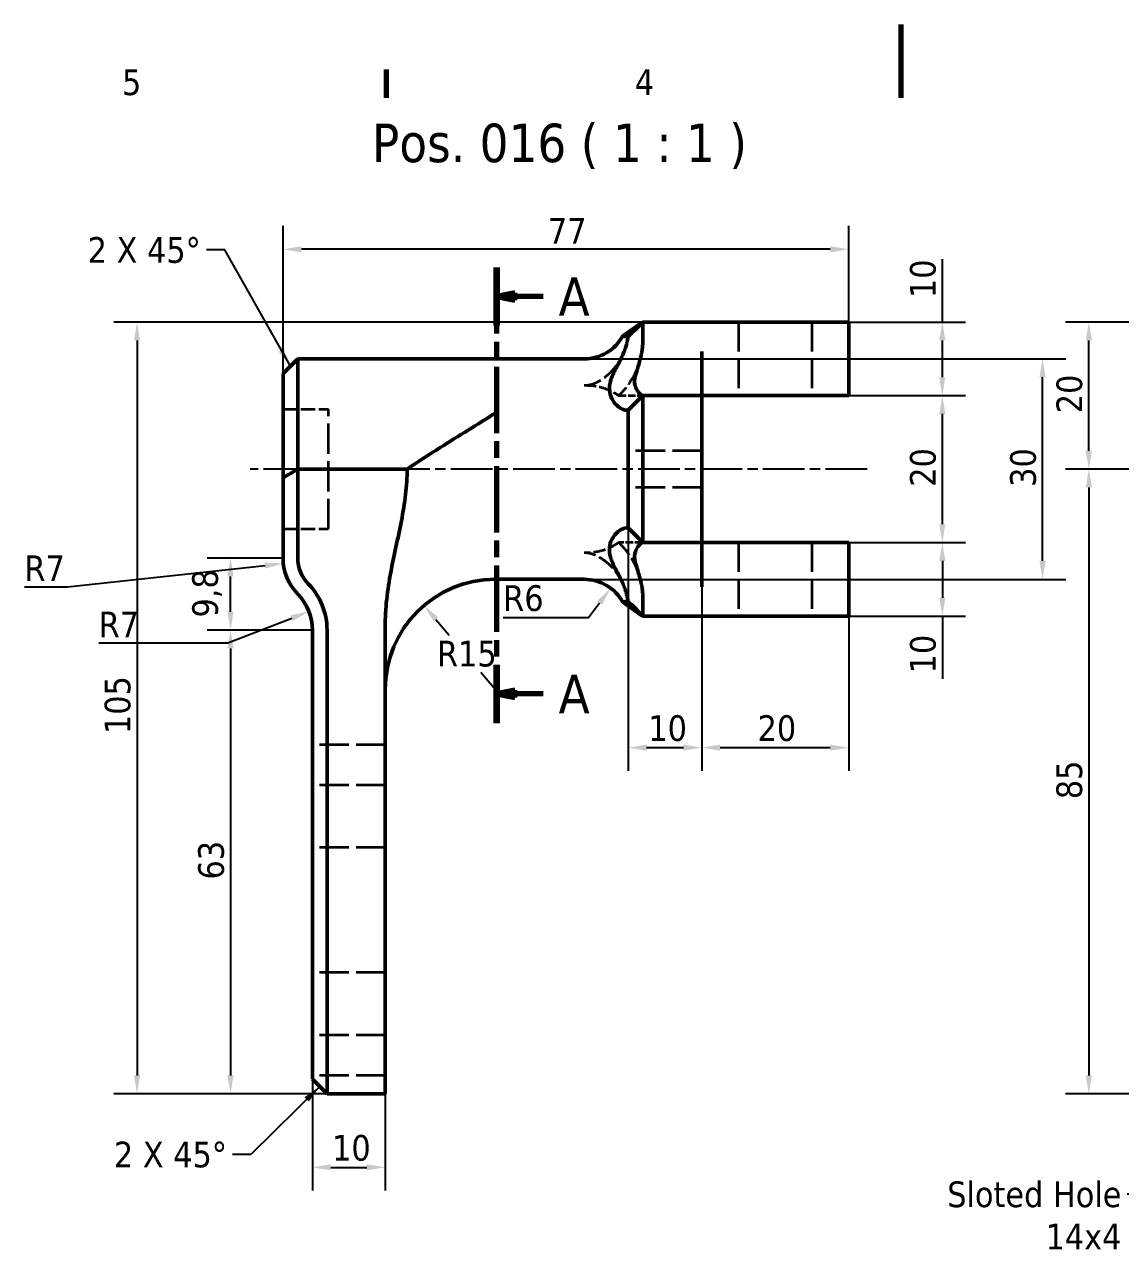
# Model space of a CAD drawing. Header units: millimetres. Extents: x 0 to 420, y 0 to 297.
# Drawn here: x 90.7 to 239.9, y 130.3 to 297 of the extents above; entities that cross this region are included whole.
import ezdxf

# ---------------------------------------------------------------- set-up
doc = ezdxf.new("R2010")
doc.units = ezdxf.units.MM
doc.linetypes.add('CHAIN', pattern=[0.3543, 0.2362, -0.0295, 0.0591, -0.0295])
doc.linetypes.add('DASHED', pattern=[0.2068, 0.1655, -0.0413])
for name, color, linetype, lineweight in [('Border (ISO)', 7, 'Continuous', 70), ('Centerline (ISO)', 7, 'Continuous', 25), ('Dimension (ISO)', 7, 'Continuous', 25), ('Hidden (ISO)', 7, 'DASHED', 35), ('Section Line (ISO)', 7, 'CHAIN', 70), ('Symbol (ISO)', 7, 'Continuous', 25), ('Visible (ISO)', 7, 'Continuous', 50)]:
    doc.layers.add(name, color=color, linetype=linetype, lineweight=lineweight)
doc.styles.add('Label Text (ISO)', font='tahoma.ttf')
doc.styles.add('Note Text (ISO)', font='tahoma.ttf')
doc.styles.add('Text Style45', font='tahoma.ttf')
doc.dimstyles.new('Default - Method 1b (ISO)', dxfattribs={"dimtxt": 3.5, "dimasz": 2.5, "dimexe": 3.175, "dimexo": 0, "dimgap": 0.762, "dimtad": 1, "dimtoh": 1, "dimrnd": 1e-08, "dimtxsty": 'Note Text (ISO)', "dimcen": 0.09, "dimdle": 10, "dimclrd": 256, "dimclre": 256, "dimclrt": 256, "dimazin": 2, "dimtfac": 1, "dimtmove": 0, "dimatfit": 3, "dimfxl": 0, "dimtolj": 1, "dimlwd": -1, "dimlwe": -1, "dimarcsym": 0})
doc.dimstyles.new('Default - Method 1b (ISO)$7', dxfattribs={"dimtxt": 3.5, "dimasz": 2.5, "dimexe": 3.175, "dimexo": 0, "dimgap": 0.762, "dimtad": 1, "dimtoh": 1, "dimrnd": 1e-08, "dimtxsty": 'Note Text (ISO)', "dimcen": 0.09, "dimdle": 10, "dimclrd": 256, "dimclre": 256, "dimclrt": 256, "dimazin": 2, "dimtfac": 1, "dimtmove": 0, "dimatfit": 3, "dimfxl": 0, "dimtolj": 1, "dimlwd": -1, "dimlwe": -1, "dimarcsym": 0})
doc.dimstyles.new('Default - Method 2b (ISO)$7', dxfattribs={"dimtxt": 3.5, "dimasz": 2.5, "dimexe": 3.175, "dimexo": 0, "dimgap": 0.762, "dimtad": 1, "dimtih": 1, "dimtoh": 1, "dimrnd": 1e-08, "dimtxsty": 'Note Text (ISO)', "dimcen": 0.09, "dimdle": 10, "dimclrd": 256, "dimclre": 256, "dimclrt": 256, "dimazin": 2, "dimtfac": 1, "dimtmove": 0, "dimatfit": 3, "dimfxl": 0, "dimtolj": 1, "dimlwd": -1, "dimlwe": -1, "dimarcsym": 0})

# ---------------------------------------------------------------- blocks, each defined once
blk = doc.blocks.new('Borders Default Border')
at = {"layer": 'Border (ISO)'}
blk.add_line((140, 287), (140, 290.9), dxfattribs=at)
at = {"layer": 'Border (ISO)', "flags": 128}
blk.add_lwpolyline([(210, 297), (210, 287)], dxfattribs=at)
at = {"layer": 'Border (ISO)', "char_height": 3.5, "attachment_point": 7, "style": 'Note Text (ISO)'}
for s, insert in [('5', (103.98, 287.33)), ('4', (173.78, 287.4))]:
    blk.add_mtext(s, dxfattribs=dict(at, insert=insert))
blk = doc.blocks.new('*D5')
at = {"layer": 'Defpoints', "color": 0}
for p in [(125.9, 266.42), (202.9, 256.51), (125.9, 243.12)]:
    blk.add_point(p, dxfattribs=at)
at = {"layer": 'Dimension (ISO)'}
for p, q in [((125.9, 243.12), (125.9, 269.59)), ((202.9, 256.51), (202.9, 269.59)), ((200.4, 266.42), (128.4, 266.42))]:
    blk.add_line(p, q, dxfattribs=at)
for points in [[(128.4, 266.83), (128.4, 266), (125.9, 266.42)], [(200.4, 266.83), (200.4, 266), (202.9, 266.42)]]:
    blk.add_solid(points, dxfattribs=at)
at = {"layer": 'Dimension (ISO)', "insert": (161.97, 270.68), "char_height": 3.5, "attachment_point": 1, "style": 'Note Text (ISO)'}
blk.add_mtext('\\A1;77', dxfattribs=at)
blk = doc.blocks.new('*D6')
at = {"layer": 'Defpoints', "color": 0}
for p in [(174.9, 256.51), (106.03, 151.51), (131.9, 151.51)]:
    blk.add_point(p, dxfattribs=at)
at = {"layer": 'Dimension (ISO)'}
for p, q in [((174.9, 256.51), (102.85, 256.51)), ((106.03, 254.01), (106.03, 154.01)), ((131.9, 151.51), (102.85, 151.51))]:
    blk.add_line(p, q, dxfattribs=at)
for points in [[(105.61, 254.01), (106.45, 254.01), (106.03, 256.51)], [(105.61, 154.01), (106.45, 154.01), (106.03, 151.51)]]:
    blk.add_solid(points, dxfattribs=at)
at = {"layer": 'Dimension (ISO)', "insert": (101.62, 200.46), "char_height": 3.5, "attachment_point": 1, "rotation": 90, "style": 'Note Text (ISO)'}
blk.add_mtext('\\A1;105', dxfattribs=at)
blk = doc.blocks.new('*D15')
at = {"layer": 'Defpoints', "color": 0}
for p in [(277.81, 236.51), (235.59, 151.51), (267.46, 151.51)]:
    blk.add_point(p, dxfattribs=at)
at = {"layer": 'Dimension (ISO)'}
for p, q in [((277.81, 236.51), (232.41, 236.51)), ((235.59, 234.01), (235.59, 154.01)), ((267.46, 151.51), (232.41, 151.51))]:
    blk.add_line(p, q, dxfattribs=at)
for points in [[(235.17, 234.01), (236.01, 234.01), (235.59, 236.51)], [(235.17, 154.01), (236.01, 154.01), (235.59, 151.51)]]:
    blk.add_solid(points, dxfattribs=at)
at = {"layer": 'Dimension (ISO)', "insert": (231.17, 191.6), "char_height": 3.5, "attachment_point": 1, "rotation": 90, "style": 'Note Text (ISO)'}
blk.add_mtext('\\A1;85', dxfattribs=at)
blk = doc.blocks.new('*D16')
at = {"layer": 'Defpoints', "color": 0}
for p in [(129.9, 153.51), (139.8, 151.51), (139.8, 141.51)]:
    blk.add_point(p, dxfattribs=at)
at = {"layer": 'Dimension (ISO)'}
for p, q in [((129.9, 153.51), (129.9, 138.34)), ((139.8, 151.51), (139.8, 138.34)), ((132.4, 141.51), (137.3, 141.51))]:
    blk.add_line(p, q, dxfattribs=at)
for points in [[(132.4, 141.93), (132.4, 141.1), (129.9, 141.51)], [(137.3, 141.93), (137.3, 141.1), (139.8, 141.51)]]:
    blk.add_solid(points, dxfattribs=at)
at = {"layer": 'Dimension (ISO)', "insert": (132.58, 145.92), "char_height": 3.5, "attachment_point": 1, "style": 'Note Text (ISO)'}
blk.add_mtext('\\A1;10', dxfattribs=at)
blk = doc.blocks.new('*D17')
at = {"layer": 'Defpoints', "color": 0}
for p in [(129.42, 217.14), (122.9, 214.61)]:
    blk.add_point(p, dxfattribs=at)
at = {"layer": 'Dimension (ISO)'}
for p, q in [((118.37, 212.86), (127.09, 216.24)), ((100.81, 212.86), (118.37, 212.86))]:
    blk.add_line(p, q, dxfattribs=at)
blk.add_solid([(126.94, 216.63), (127.24, 215.85), (129.42, 217.14)], dxfattribs=at)
at = {"layer": 'Dimension (ISO)', "insert": (100.81, 217.12), "char_height": 3.5, "attachment_point": 1, "style": 'Note Text (ISO)'}
blk.add_mtext('\\A1;R7', dxfattribs=at)
blk = doc.blocks.new('*D18')
at = {"layer": 'Defpoints', "color": 0}
for p in [(129.9, 214.61), (118.76, 151.51), (131.9, 151.51)]:
    blk.add_point(p, dxfattribs=at)
at = {"layer": 'Dimension (ISO)'}
for p, q in [((129.9, 214.61), (115.58, 214.61)), ((118.76, 212.11), (118.76, 154.01)), ((131.9, 151.51), (115.58, 151.51))]:
    blk.add_line(p, q, dxfattribs=at)
for points in [[(118.34, 212.11), (119.17, 212.11), (118.76, 214.61)], [(118.34, 154.01), (119.17, 154.01), (118.76, 151.51)]]:
    blk.add_solid(points, dxfattribs=at)
at = {"layer": 'Dimension (ISO)', "insert": (114.35, 180.67), "char_height": 3.5, "attachment_point": 1, "rotation": 90, "style": 'Note Text (ISO)'}
blk.add_mtext('\\A1;63', dxfattribs=at)
blk = doc.blocks.new('*D19')
at = {"layer": 'Defpoints', "color": 0}
for p in [(118.76, 224.41), (125.9, 224.41), (129.9, 214.61)]:
    blk.add_point(p, dxfattribs=at)
at = {"layer": 'Dimension (ISO)'}
for p, q in [((125.9, 224.41), (115.58, 224.41)), ((118.76, 217.11), (118.76, 221.91)), ((129.9, 214.61), (115.58, 214.61))]:
    blk.add_line(p, q, dxfattribs=at)
for points in [[(118.34, 221.91), (119.17, 221.91), (118.76, 224.41)], [(118.34, 217.11), (119.17, 217.11), (118.76, 214.61)]]:
    blk.add_solid(points, dxfattribs=at)
at = {"layer": 'Dimension (ISO)', "insert": (113.54, 216.32), "char_height": 3.5, "attachment_point": 1, "rotation": 90, "style": 'Note Text (ISO)'}
blk.add_mtext('\\A1;9,8', dxfattribs=at)
blk = doc.blocks.new('*D20')
at = {"layer": 'Defpoints', "color": 0}
for p in [(125.94, 223.67), (132.9, 224.41)]:
    blk.add_point(p, dxfattribs=at)
at = {"layer": 'Dimension (ISO)'}
for p, q in [((96.56, 220.51), (123.45, 223.4)), ((90.71, 220.51), (96.56, 220.51))]:
    blk.add_line(p, q, dxfattribs=at)
blk.add_solid([(123.41, 223.81), (123.5, 222.98), (125.94, 223.67)], dxfattribs=at)
at = {"layer": 'Dimension (ISO)', "insert": (90.71, 224.77), "char_height": 3.5, "attachment_point": 1, "style": 'Note Text (ISO)'}
blk.add_mtext('\\A1;R7', dxfattribs=at)
blk = doc.blocks.new('*D21')
at = {"layer": 'Defpoints', "color": 0}
for p in [(145.1, 217.96), (154.8, 206.51)]:
    blk.add_point(p, dxfattribs=at)
at = {"layer": 'Dimension (ISO)'}
for p, q in [((146.72, 216.05), (148.52, 213.93)), ((154.8, 206.51), (152.85, 208.82))]:
    blk.add_line(p, q, dxfattribs=at)
blk.add_solid([(147.03, 216.32), (146.4, 215.78), (145.1, 217.96)], dxfattribs=at)
at = {"layer": 'Dimension (ISO)', "insert": (146.86, 213.16), "char_height": 3.5, "attachment_point": 1, "style": 'Note Text (ISO)'}
blk.add_mtext('\\A1;R15', dxfattribs=at)
blk = doc.blocks.new('*D22')
at = {"layer": 'Defpoints', "color": 0}
for p in [(235.59, 256.51), (282.06, 256.51), (277.81, 236.51)]:
    blk.add_point(p, dxfattribs=at)
at = {"layer": 'Dimension (ISO)'}
for p, q in [((282.06, 256.51), (232.41, 256.51)), ((235.59, 239.01), (235.59, 254.01)), ((277.81, 236.51), (232.41, 236.51))]:
    blk.add_line(p, q, dxfattribs=at)
for points in [[(235.17, 254.01), (236.01, 254.01), (235.59, 256.51)], [(235.17, 239.01), (236.01, 239.01), (235.59, 236.51)]]:
    blk.add_solid(points, dxfattribs=at)
at = {"layer": 'Dimension (ISO)', "insert": (231.18, 244.11), "char_height": 3.5, "attachment_point": 1, "rotation": 90, "style": 'Note Text (ISO)'}
blk.add_mtext('\\A1;20', dxfattribs=at)
blk = doc.blocks.new('*D34')
at = {"layer": 'Defpoints', "color": 0}
for p in [(170.5, 220.31), (166.9, 215.51)]:
    blk.add_point(p, dxfattribs=at)
at = {"layer": 'Dimension (ISO)'}
for p, q in [((167.5, 216.31), (169, 218.31)), ((155.87, 216.31), (167.5, 216.31))]:
    blk.add_line(p, q, dxfattribs=at)
blk.add_solid([(168.66, 218.56), (169.33, 218.06), (170.5, 220.31)], dxfattribs=at)
at = {"layer": 'Dimension (ISO)', "insert": (155.87, 220.71), "char_height": 3.5, "attachment_point": 1, "style": 'Note Text (ISO)'}
blk.add_mtext('\\A1;R6', dxfattribs=at)
blk = doc.blocks.new('*D41')
at = {"layer": 'Defpoints', "color": 0}
for p in [(202.9, 226.51), (215.65, 226.51), (202.9, 216.51)]:
    blk.add_point(p, dxfattribs=at)
at = {"layer": 'Dimension (ISO)'}
for p, q in [((202.9, 226.51), (218.82, 226.51)), ((215.65, 224.01), (215.65, 219.01)), ((202.9, 216.51), (218.82, 216.51)), ((215.65, 216.51), (215.65, 207.96))]:
    blk.add_line(p, q, dxfattribs=at)
for points in [[(215.23, 224.01), (216.06, 224.01), (215.65, 226.51)], [(215.23, 219.01), (216.06, 219.01), (215.65, 216.51)]]:
    blk.add_solid(points, dxfattribs=at)
at = {"layer": 'Dimension (ISO)', "insert": (211.24, 208.72), "char_height": 3.5, "attachment_point": 1, "rotation": 90, "style": 'Note Text (ISO)'}
blk.add_mtext('\\A1;10', dxfattribs=at)
blk = doc.blocks.new('*D42')
at = {"layer": 'Defpoints', "color": 0}
for p in [(202.9, 246.51), (215.65, 246.51), (202.9, 226.51)]:
    blk.add_point(p, dxfattribs=at)
at = {"layer": 'Dimension (ISO)'}
for p, q in [((202.9, 246.51), (218.82, 246.51)), ((215.65, 229.01), (215.65, 244.01)), ((202.9, 226.51), (218.82, 226.51))]:
    blk.add_line(p, q, dxfattribs=at)
for points in [[(215.23, 244.01), (216.06, 244.01), (215.65, 246.51)], [(215.23, 229.01), (216.06, 229.01), (215.65, 226.51)]]:
    blk.add_solid(points, dxfattribs=at)
at = {"layer": 'Dimension (ISO)', "insert": (211.24, 234.11), "char_height": 3.5, "attachment_point": 1, "rotation": 90, "style": 'Note Text (ISO)'}
blk.add_mtext('\\A1;20', dxfattribs=at)
blk = doc.blocks.new('*D43')
at = {"layer": 'Defpoints', "color": 0}
for p in [(182.9, 226.51), (202.9, 216.51), (202.9, 198.61)]:
    blk.add_point(p, dxfattribs=at)
at = {"layer": 'Dimension (ISO)'}
for p, q in [((182.9, 226.51), (182.9, 195.44)), ((202.9, 216.51), (202.9, 195.44)), ((185.4, 198.61), (200.4, 198.61))]:
    blk.add_line(p, q, dxfattribs=at)
for points in [[(185.4, 199.03), (185.4, 198.2), (182.9, 198.61)], [(200.4, 199.03), (200.4, 198.2), (202.9, 198.61)]]:
    blk.add_solid(points, dxfattribs=at)
at = {"layer": 'Dimension (ISO)', "insert": (190.5, 203.02), "char_height": 3.5, "attachment_point": 1, "style": 'Note Text (ISO)'}
blk.add_mtext('\\A1;20', dxfattribs=at)
blk = doc.blocks.new('*D44')
at = {"layer": 'Defpoints', "color": 0}
for p in [(172.9, 228.51), (182.9, 226.51), (182.9, 198.61)]:
    blk.add_point(p, dxfattribs=at)
at = {"layer": 'Dimension (ISO)'}
for p, q in [((172.9, 228.51), (172.9, 195.44)), ((182.9, 226.51), (182.9, 195.44)), ((175.4, 198.61), (180.4, 198.61))]:
    blk.add_line(p, q, dxfattribs=at)
for points in [[(175.4, 199.03), (175.4, 198.2), (172.9, 198.61)], [(180.4, 199.03), (180.4, 198.2), (182.9, 198.61)]]:
    blk.add_solid(points, dxfattribs=at)
at = {"layer": 'Dimension (ISO)', "insert": (175.63, 203.02), "char_height": 3.5, "attachment_point": 1, "style": 'Note Text (ISO)'}
blk.add_mtext('\\A1;10', dxfattribs=at)
blk = doc.blocks.new('*D45')
at = {"layer": 'Defpoints', "color": 0}
for p in [(166.9, 251.51), (229.29, 251.51), (166.9, 221.51)]:
    blk.add_point(p, dxfattribs=at)
at = {"layer": 'Dimension (ISO)'}
for p, q in [((166.9, 251.51), (232.46, 251.51)), ((229.29, 224.01), (229.29, 249.01)), ((166.9, 221.51), (232.46, 221.51))]:
    blk.add_line(p, q, dxfattribs=at)
for points in [[(228.87, 249.01), (229.7, 249.01), (229.29, 251.51)], [(228.87, 224.01), (229.7, 224.01), (229.29, 221.51)]]:
    blk.add_solid(points, dxfattribs=at)
at = {"layer": 'Dimension (ISO)', "insert": (224.88, 234.1), "char_height": 3.5, "attachment_point": 1, "rotation": 90, "style": 'Note Text (ISO)'}
blk.add_mtext('\\A1;30', dxfattribs=at)
blk = doc.blocks.new('*D46')
at = {"layer": 'Defpoints', "color": 0}
for p in [(202.9, 256.51), (215.65, 256.51), (202.9, 246.51)]:
    blk.add_point(p, dxfattribs=at)
at = {"layer": 'Dimension (ISO)'}
for p, q in [((215.65, 256.51), (215.65, 265.07)), ((202.9, 256.51), (218.82, 256.51)), ((215.65, 249.01), (215.65, 254.01)), ((202.9, 246.51), (218.82, 246.51))]:
    blk.add_line(p, q, dxfattribs=at)
for points in [[(215.23, 254.01), (216.06, 254.01), (215.65, 256.51)], [(215.23, 249.01), (216.06, 249.01), (215.65, 246.51)]]:
    blk.add_solid(points, dxfattribs=at)
at = {"layer": 'Dimension (ISO)', "insert": (211.24, 259.78), "char_height": 3.5, "attachment_point": 1, "rotation": 90, "style": 'Note Text (ISO)'}
blk.add_mtext('\\A1;10', dxfattribs=at)
blk = doc.blocks.new('2dTransSection0')
at = {"layer": 'Section Line (ISO)', "linetype": 'CHAIN', "ltscale": 38.156311}
blk.add_line((154.95, 263.95), (154.95, 201.96), dxfattribs=at)
at = {"layer": 'Section Line (ISO)', "linetype": 'Continuous', "lineweight": 140}
for p, q in [((154.95, 263.95), (154.95, 256.03)), ((154.95, 209.88), (154.95, 201.96))]:
    blk.add_line(p, q, dxfattribs=at)
at = {"layer": 'Section Line (ISO)', "linetype": 'Continuous'}
for p, q in [((157.45, 260.49), (154.95, 259.99)), ((157.45, 259.49), (157.45, 260.49)), ((157.45, 259.99), (154.95, 259.99)), ((154.95, 259.99), (157.45, 259.49)), ((161.32, 259.99), (157.45, 259.99)), ((157.45, 206.42), (154.95, 205.92)), ((157.45, 205.92), (154.95, 205.92)), ((154.95, 205.92), (157.45, 205.42)), ((157.45, 205.42), (157.45, 206.42)), ((161.32, 205.92), (157.45, 205.92))]:
    blk.add_line(p, q, dxfattribs=at)
at = {"layer": 'Section Line (ISO)', "linetype": 'Continuous', "flags": 128}
for points in [[(157.45, 260.49), (154.95, 259.99)], [(157.45, 206.42), (154.95, 205.92)]]:
    blk.add_lwpolyline(points, dxfattribs=at)
at = {"layer": 'Section Line (ISO)'}
for points in [[(157.45, 260.49), (154.95, 259.99), (157.45, 259.49), (157.45, 260.49)], [(157.45, 206.42), (154.95, 205.92), (157.45, 205.42), (157.45, 206.42)]]:
    blk.add_solid(points, dxfattribs=at)
at = {"layer": 'Section Line (ISO)', "char_height": 5.25, "attachment_point": 7, "style": 'Label Text (ISO)'}
for insert in [(163.41, 257.37), (163.41, 203.29)]:
    blk.add_mtext('A', dxfattribs=dict(at, insert=insert))

msp = doc.modelspace()

# ---------------------------------------------------------------- linework, layer by layer
at = {"layer": 'Centerline (ISO)', "linetype": 'CHAIN', "ltscale": 23.990969}
msp.add_line((205.3979, 236.5138), (121.4247, 236.5138), dxfattribs=at)
at = {"layer": 'Hidden (ISO)', "ltscale": 24.17795}
for p, q in [((187.8979, 256.5138), (187.8979, 246.5138)), ((197.8979, 256.5138), (197.8979, 246.5138)), ((182.8979, 239.0138), (172.8979, 239.0138)), ((182.8979, 234.0138), (172.8979, 234.0138)), ((187.8979, 226.5138), (187.8979, 216.5138)), ((197.8979, 226.5138), (197.8979, 216.5138))]:
    msp.add_line(p, q, dxfattribs=at)
at = {"layer": 'Hidden (ISO)', "ltscale": 6.123665}
for p, q in [((171.597, 246.5138), (174.8136, 246.5138)), ((174.8136, 226.5138), (171.597, 226.5138))]:
    msp.add_line(p, q, dxfattribs=at)
at = {"layer": 'Hidden (ISO)', "ltscale": 11.803308}
for p, q in [((125.8979, 244.6638), (132.0979, 244.6638)), ((125.8979, 228.3638), (132.0979, 228.3638))]:
    msp.add_line(p, q, dxfattribs=at)
at = {"layer": 'Hidden (ISO)', "ltscale": 24.76207}
msp.add_line((132.0979, 228.3638), (132.0979, 244.6638), dxfattribs=at)
at = {"layer": 'Hidden (ISO)', "ltscale": 0.979068}
msp.add_line((174.5342, 216.8775), (174.8979, 216.5138), dxfattribs=at)
at = {"layer": 'Hidden (ISO)', "ltscale": 23.936171}
for p, q in [((139.7979, 199.0138), (129.8979, 199.0138)), ((139.7979, 193.5138), (129.8979, 193.5138)), ((139.7979, 185.0138), (129.8979, 185.0138)), ((139.7979, 168.0138), (129.8979, 168.0138)), ((139.7979, 159.5138), (129.8979, 159.5138)), ((139.7979, 154.0138), (129.8979, 154.0138))]:
    msp.add_line(p, q, dxfattribs=at)
at = {"layer": 'Hidden (ISO)', "ltscale": 14.477475}
for points, knots in [([(166.8979, 247.9123), (167.0631, 247.9123), (167.2391, 247.9247), (167.7161, 247.9974), (168.0295, 248.0862), (168.4783, 248.2645), (168.6482, 248.3424), (169.2702, 248.6705), (169.7417, 249.0064), (170.2668, 249.4728), (170.4019, 249.6011), (170.5363, 249.7386), (170.7183, 249.9248), (170.8988, 250.1279), (171.2359, 250.5479), (171.3931, 250.764), (171.6816, 251.2019), (171.8096, 251.4172), (172.0275, 251.8234), (172.1224, 252.0165), (172.2645, 252.338), (172.3154, 252.4613), (172.3637, 252.5866)], [-1.966390499, -1.966390499, -1.966390499, -1.966390499, -1.890165239, -1.890165239, -1.766173671, -1.766173671, -1.69712996, -1.69712996, -1.518903428, -1.518903428, -1.45875544, -1.45875544, -1.45875544, -1.377263205, -1.377263205, -1.298822062, -1.298822062, -1.22038092, -1.22038092, -1.156873737, -1.156873737, -1.118886944, -1.118886944, -1.118886944, -1.118886944]), ([(172.3637, 220.441), (172.3154, 220.5663), (172.2645, 220.6896), (172.1224, 221.0111), (172.0275, 221.2042), (171.8096, 221.6103), (171.6816, 221.8256), (171.3931, 222.2635), (171.2359, 222.4797), (170.8988, 222.8997), (170.7183, 223.1028), (170.5363, 223.289), (170.4019, 223.4265), (170.2668, 223.5548), (169.7417, 224.0211), (169.2702, 224.3571), (168.6482, 224.6852), (168.4783, 224.763), (168.0295, 224.9414), (167.7161, 225.0302), (167.2391, 225.1029), (167.0631, 225.1153), (166.8979, 225.1153)], [-2.813894053, -2.813894053, -2.813894053, -2.813894053, -2.775907261, -2.775907261, -2.712400078, -2.712400078, -2.633958935, -2.633958935, -2.555517793, -2.555517793, -2.474025557, -2.474025557, -2.474025557, -2.41387757, -2.41387757, -2.235651037, -2.235651037, -2.166607326, -2.166607326, -2.042615759, -2.042615759, -1.966390499, -1.966390499, -1.966390499, -1.966390499])]:
    msp.add_open_spline(points, degree=3, knots=knots, dxfattribs=at)
at = {"layer": 'Hidden (ISO)', "ltscale": 13.125793}
for points, knots in [([(174.747, 252.5139), (174.6954, 252.2099), (174.6313, 251.9081), (174.487, 251.3463), (174.4089, 251.0849), (174.2215, 250.5279), (174.1063, 250.228), (173.8338, 249.606), (173.6793, 249.2928), (173.3328, 248.6692), (173.1395, 248.3594), (172.9355, 248.0666), (172.7849, 247.8505), (172.6285, 247.6437), (172.217, 247.1394), (171.9237, 246.8189), (171.597, 246.5138)], [1.087763692, 1.087763692, 1.087763692, 1.087763692, 1.156873737, 1.156873737, 1.22038092, 1.22038092, 1.298822062, 1.298822062, 1.377263205, 1.377263205, 1.45875544, 1.45875544, 1.45875544, 1.518903428, 1.518903428, 1.614808105, 1.614808105, 1.614808105, 1.614808105]), ([(171.597, 226.5138), (171.9237, 226.2087), (172.217, 225.8882), (172.6285, 225.3839), (172.7849, 225.1771), (172.9355, 224.961), (173.1395, 224.6682), (173.3328, 224.3584), (173.6793, 223.7348), (173.8338, 223.4216), (174.1063, 222.7996), (174.2215, 222.4997), (174.4089, 221.9427), (174.487, 221.6812), (174.6313, 221.1195), (174.6954, 220.8177), (174.747, 220.5137)], [2.317972893, 2.317972893, 2.317972893, 2.317972893, 2.41387757, 2.41387757, 2.474025557, 2.474025557, 2.474025557, 2.555517793, 2.555517793, 2.633958935, 2.633958935, 2.712400078, 2.712400078, 2.775907261, 2.775907261, 2.845017306, 2.845017306, 2.845017306, 2.845017306])]:
    msp.add_open_spline(points, degree=3, knots=knots, dxfattribs=at)
at = {"layer": 'Hidden (ISO)', "ltscale": 10.003867}
msp.add_open_spline([(166.8979, 247.9123), (166.9174, 247.9123), (166.9369, 247.9123), (167.0278, 247.912), (167.1005, 247.9114), (167.2714, 247.909), (167.3719, 247.9068), (167.669, 247.8964), (167.8627, 247.8848), (168.3657, 247.8347), (168.6581, 247.7864), (169.5381, 247.5802), (170.04, 247.3778), (170.8367, 246.9977), (171.2304, 246.7667), (171.597, 246.5138)], degree=3, knots=[0.576715139, 0.576715139, 0.576715139, 0.576715139, 0.584611912, 0.584611912, 0.613740562, 0.613740562, 0.654069739, 0.654069739, 0.734101689, 0.734101689, 0.859726695, 0.859726695, 1.114597444, 1.114597444, 1.387728636, 1.387728636, 1.387728636, 1.387728636], dxfattribs=at)
at = {"layer": 'Hidden (ISO)', "ltscale": 10.003781}
msp.add_open_spline([(171.597, 226.5138), (171.3913, 226.3719), (171.1778, 226.2374), (170.4307, 225.8119), (169.8428, 225.5522), (168.6322, 225.2152), (168.1278, 225.1574), (167.5374, 225.1259), (167.4052, 225.1216), (167.198, 225.1174), (167.1212, 225.1164), (166.9965, 225.1155), (166.9471, 225.1153), (166.8979, 225.1153)], degree=3, knots=[0, 0, 0, 0, 0.084083623, 0.084083623, 0.285807185, 0.285807185, 0.475952099, 0.475952099, 0.530472228, 0.530472228, 0.561994336, 0.561994336, 0.582372179, 0.582372179, 0.582372179, 0.582372179], dxfattribs=at)
at = {"layer": 'Visible (ISO)'}
for p, q in [((172.1566, 254.6249), (174.814, 256.5138)), ((174.8979, 256.5138), (174.5273, 256.1432)), ((174.8979, 256.5138), (174.814, 256.5138)), ((174.8979, 256.5138), (202.8979, 256.5138)), ((174.8979, 254.5145), (174.8979, 256.5138)), ((202.8979, 256.5138), (202.8979, 246.5138)), ((174.8979, 254.2902), (174.8979, 254.5145)), ((182.8979, 246.5138), (182.8979, 252.5138)), ((125.8979, 249.5138), (127.8979, 251.5138)), ((127.8979, 251.5138), (127.8979, 244.1372)), ((166.8979, 251.5138), (127.8979, 251.5138)), ((125.8979, 243.1207), (125.8979, 249.5138)), ((172.8979, 244.5138), (174.8979, 246.5138)), ((174.8979, 246.5138), (174.8136, 246.5138)), ((174.8979, 226.5138), (174.8979, 246.5138)), ((182.8979, 246.5138), (174.8979, 246.5138)), ((202.8979, 246.5138), (182.8979, 246.5138)), ((182.8979, 246.5138), (182.8979, 226.5138)), ((127.8979, 236.5138), (127.8979, 244.1372)), ((172.8979, 244.5138), (172.8979, 228.5138)), ((125.8979, 243.1207), (125.8979, 235.3323)), ((125.8979, 235.3323), (125.8979, 224.4123)), ((127.8979, 224.4123), (127.8979, 236.5138)), ((127.8979, 236.5138), (142.7979, 236.5138)), ((172.8979, 228.5138), (174.8979, 226.5138)), ((174.8136, 226.5138), (174.8979, 226.5138)), ((182.8979, 226.5138), (174.8979, 226.5138)), ((202.8979, 226.5138), (182.8979, 226.5138)), ((182.8979, 220.5138), (182.8979, 226.5138)), ((202.8979, 226.5138), (202.8979, 216.5138)), ((166.8979, 221.5138), (154.7979, 221.5138)), ((174.814, 216.5138), (172.1566, 218.4027)), ((174.8979, 217.6267), (174.8979, 218.7374)), ((174.8979, 216.5138), (174.8979, 217.6267)), ((139.7979, 215.0895), (139.7979, 151.5138)), ((174.814, 216.5138), (174.8979, 216.5138)), ((174.8979, 216.5138), (202.8979, 216.5138)), ((129.8979, 214.6143), (129.8979, 153.5138)), ((131.8979, 151.5138), (131.8979, 214.6143)), ((129.8979, 153.5138), (131.8979, 151.5138)), ((131.8979, 151.5138), (139.7979, 151.5138))]:
    msp.add_line(p, q, dxfattribs=at)
for centre, radius, start, end in [((166.8979, 257.5138), 6, 270, 331.217795), ((132.8979, 224.4123), 7, 180, 224.415309), ((132.8979, 224.4123), 5, 180, 224.415309), ((122.8979, 214.6143), 9, 0, 44.415309), ((154.7979, 206.5138), 15, 90, 180), ((166.8979, 215.5138), 6, 28.782205, 90), ((122.8979, 214.6143), 7, 0, 44.415309)]:
    msp.add_arc(centre, radius, start, end, dxfattribs=at)
for points in [[(174.5273, 256.1432), (173.9703, 255.5862), (173.4303, 255.0538), (172.8452, 254.5145)], [(172.8452, 254.5145), (172.8363, 254.4397), (172.8264, 254.3649), (172.8153, 254.2902)], [(127.8979, 236.5138), (127.2351, 236.1093), (126.567, 235.7153), (125.8979, 235.3323)], [(172.8153, 218.7374), (172.8264, 218.6626), (172.8363, 218.5879), (172.8452, 218.5131)], [(173.7782, 217.6267), (173.4738, 217.9241), (173.1663, 218.2171), (172.8452, 218.5131)], [(174.8979, 216.5138), (174.5493, 216.8618), (174.1671, 217.2468), (173.7782, 217.6267)]]:
    msp.add_open_spline(points, degree=3, dxfattribs=at)
for points, knots in [([(172.1566, 254.6249), (172.1566, 254.6249), (172.1787, 254.6195), (172.2676, 254.5992), (172.3334, 254.5846), (172.4589, 254.5597), (172.5353, 254.5459), (172.5978, 254.5364)], [-7.893144374, -7.893144374, -7.893144374, -7.893144374, -7.682549697, -7.682549697, -7.471960106, -7.471960106, -7.292774895, -7.292774895, -7.292774895, -7.292774895]), ([(172.8153, 254.2902), (172.7944, 254.15), (172.7699, 254.0105), (172.7114, 253.7255), (172.6777, 253.5816), (172.6398, 253.4378), (172.6133, 253.3378), (172.5849, 253.2377), (172.5299, 253.0578), (172.504, 252.9778), (172.477, 252.8982)], [-2.981660616, -2.981660616, -2.981660616, -2.981660616, -2.939721326, -2.939721326, -2.897777335, -2.897777335, -2.897777335, -2.868590975, -2.868590975, -2.845017306, -2.845017306, -2.845017306, -2.845017306]), ([(172.5978, 254.5364), (172.6751, 254.5247), (172.7505, 254.5184), (172.8206, 254.5152), (172.8337, 254.5148), (172.8452, 254.5145)], [1.758346412, 1.758346412, 1.758346412, 1.758346412, 1.979022892, 1.979022892, 2.036137307, 2.036137307, 2.036137307, 2.036137307]), ([(174.7473, 252.5138), (174.7649, 252.6175), (174.7809, 252.7215), (174.8134, 252.9542), (174.829, 253.0829), (174.8422, 253.2112), (174.8612, 253.3954), (174.8752, 253.5786), (174.8935, 253.9394), (174.8979, 254.1148), (174.8979, 254.2902)], [2.845017306, 2.845017306, 2.845017306, 2.845017306, 2.868590975, 2.868590975, 2.897777335, 2.897777335, 2.897777335, 2.939721326, 2.939721326, 2.981660616, 2.981660616, 2.981660616, 2.981660616]), ([(172.3639, 252.5865), (172.2921, 252.4003), (172.2151, 252.2165), (171.8393, 251.3721), (171.5007, 250.7577), (170.9106, 249.6173), (170.6536, 249.0876), (170.3684, 248.1196), (170.3078, 247.6907), (170.3325, 247.2822), (170.3571, 246.8737), (170.4657, 246.4898), (170.8093, 245.7732), (171.056, 245.4568), (171.6592, 244.878), (172.0268, 244.6607), (172.4073, 244.5471), (172.484, 244.5326), (172.5525, 244.5286)], [-5.364214605, -5.364214605, -5.364214605, -5.364214605, -5.318613329, -5.318613329, -5.151938115, -5.151938115, -4.997944555, -4.997944555, -4.878929532, -4.878929532, -4.878929532, -4.759914508, -4.759914508, -4.621678802, -4.621678802, -4.443382424, -4.443382424, -4.393644459, -4.393644459, -4.393644459, -4.393644459]), ([(172.477, 252.8982), (172.4559, 252.8363), (172.4341, 252.7747), (172.3961, 252.6709), (172.3801, 252.6286), (172.3639, 252.5865)], [-2.8450173055, -2.8450173055, -2.8450173055, -2.8450173055, -2.8266540408, -2.8266540408, -2.8138940535, -2.8138940535, -2.8138940535, -2.8138940535]), ([(174.7657, 246.5226), (174.7317, 246.5337), (174.6925, 246.5554), (174.4961, 246.6957), (174.3035, 246.9158), (174.0226, 247.3615), (173.9213, 247.5725), (173.7963, 247.9676), (173.7638, 248.15), (173.7563, 248.3381), (173.7488, 248.5262), (173.7658, 248.7224), (173.8622, 249.2395), (173.9599, 249.5785), (174.2261, 250.4413), (174.3985, 250.9754), (174.5931, 251.756), (174.6331, 251.9285), (174.67, 252.1051)], [4.393644459, 4.393644459, 4.393644459, 4.393644459, 4.443382424, 4.443382424, 4.621678802, 4.621678802, 4.759914508, 4.759914508, 4.878929532, 4.878929532, 4.878929532, 4.997944555, 4.997944555, 5.151938115, 5.151938115, 5.318613329, 5.318613329, 5.364214605, 5.364214605, 5.364214605, 5.364214605]), ([(174.67, 252.1051), (174.6816, 252.1606), (174.6928, 252.2163), (174.7191, 252.3524), (174.7336, 252.433), (174.7473, 252.5138)], [2.8138940535, 2.8138940535, 2.8138940535, 2.8138940535, 2.8266540408, 2.8266540408, 2.8450173055, 2.8450173055, 2.8450173055, 2.8450173055]), ([(174.8136, 246.5138), (174.8065, 246.5138), (174.799, 246.5145), (174.783, 246.5174), (174.7746, 246.5196), (174.7657, 246.5226)], [1.0342443215, 1.0342443215, 1.0342443215, 1.0342443215, 1.0463073443, 1.0463073443, 1.0583703671, 1.0583703671, 1.0583703671, 1.0583703671]), ([(142.7979, 236.5138), (144.0676, 237.384), (145.6363, 238.4017), (149.741, 240.9742), (152.4465, 242.6068), (154.7887, 244.1312), (154.7933, 244.1342), (154.7979, 244.1372)], [-1.48427975, -1.48427975, -1.48427975, -1.48427975, -0.87910097, -0.87910097, 0, 0, 0.00173205, 0.00173205, 0.00173205, 0.00173205]), ([(172.5525, 244.5286), (172.5655, 244.5278), (172.5783, 244.5271), (172.603, 244.5257), (172.615, 244.525), (172.6266, 244.5244)], [-1.0583703671, -1.0583703671, -1.0583703671, -1.0583703671, -1.0463073443, -1.0463073443, -1.0342443215, -1.0342443215, -1.0342443215, -1.0342443215]), ([(172.6266, 244.5244), (172.6327, 244.5241), (172.6388, 244.5237), (172.6731, 244.5219), (172.6991, 244.5206), (172.7226, 244.5194), (172.7461, 244.5183), (172.7671, 244.5174), (172.8041, 244.5158), (172.8201, 244.5153), (172.8337, 244.5148)], [-1.0342443215, -1.0342443215, -1.0342443215, -1.0342443215, -1.0278671367, -1.0278671367, -0.9973639062, -0.9973639062, -0.9973639062, -0.9668606758, -0.9668606758, -0.9363574453, -0.9363574453, -0.9363574453, -0.9363574453]), ([(172.8337, 244.5148), (172.8551, 244.5141), (172.8711, 244.5139), (172.8925, 244.5138), (172.8979, 244.5138), (172.8979, 244.5138)], [4.66465252, 4.66465252, 4.66465252, 4.66465252, 4.7121676463, 4.7121676463, 4.7596827726, 4.7596827726, 4.7596827726, 4.7596827726]), ([(142.7979, 236.5138), (142.7979, 235.3968), (142.7277, 234.233), (142.4527, 231.8664), (142.2492, 230.6635), (141.5465, 227.0666), (140.9744, 224.6784), (140.3556, 221.3368), (140.1524, 220.0722), (139.8723, 217.5309), (139.7979, 216.254), (139.7979, 215.0895)], [0, 0, 0, 0, 0.33509014, 0.33509014, 0.67018027, 0.67018027, 1.34036054, 1.34036054, 1.68970833, 1.68970833, 2.03905612, 2.03905612, 2.03905612, 2.03905612]), ([(172.5525, 228.499), (172.4951, 228.4956), (172.4319, 228.4849), (172.1047, 228.3982), (171.778, 228.2225), (171.1592, 227.6942), (170.8646, 227.3494), (170.4857, 226.593), (170.3699, 226.2157), (170.3369, 225.8084), (170.3039, 225.401), (170.3561, 224.9703), (170.6205, 224.0306), (170.8522, 223.5321), (171.3078, 222.6378), (171.5211, 222.2448), (171.9549, 221.3926), (172.1765, 220.927), (172.3639, 220.4411)], [-5.407279738, -5.407279738, -5.407279738, -5.407279738, -5.364270063, -5.364270063, -5.199519317, -5.199519317, -5.040810293, -5.040810293, -4.921327553, -4.921327553, -4.921327553, -4.801844813, -4.801844813, -4.658697181, -4.658697181, -4.551037051, -4.551037051, -4.435375368, -4.435375368, -4.435375368, -4.435375368]), ([(172.6266, 228.5032), (172.615, 228.5025), (172.603, 228.5019), (172.5783, 228.5005), (172.5655, 228.4997), (172.5525, 228.499)], [-2.7983184627, -2.7983184627, -2.7983184627, -2.7983184627, -2.7862554399, -2.7862554399, -2.774192417, -2.774192417, -2.774192417, -2.774192417]), ([(172.8337, 228.5128), (172.8065, 228.5119), (172.7696, 228.5104), (172.7226, 228.5081), (172.6991, 228.507), (172.6731, 228.5057), (172.6388, 228.5038), (172.6327, 228.5035), (172.6266, 228.5032)], [-2.8962053388, -2.8962053388, -2.8962053388, -2.8962053388, -2.8351988779, -2.8351988779, -2.8351988779, -2.8046956475, -2.8046956475, -2.7983184627, -2.7983184627, -2.7983184627, -2.7983184627]), ([(172.8979, 228.5138), (172.8979, 228.5138), (172.8925, 228.5138), (172.8711, 228.5136), (172.8551, 228.5134), (172.8337, 228.5128)], [1.1763852049, 1.1763852049, 1.1763852049, 1.1763852049, 1.2239003312, 1.2239003312, 1.2714154575, 1.2714154575, 1.2714154575, 1.2714154575]), ([(174.67, 220.9225), (174.5736, 221.3833), (174.4573, 221.8123), (174.2396, 222.5518), (174.1375, 222.8711), (173.9367, 223.5289), (173.8506, 223.8396), (173.762, 224.3356), (173.7476, 224.5306), (173.7577, 224.7185), (173.7677, 224.9064), (173.803, 225.0881), (173.9424, 225.5109), (174.0673, 225.7522), (174.3644, 226.183), (174.5367, 226.367), (174.705, 226.4789), (174.7372, 226.4956), (174.7657, 226.505)], [4.435375368, 4.435375368, 4.435375368, 4.435375368, 4.551037051, 4.551037051, 4.658697181, 4.658697181, 4.801844813, 4.801844813, 4.921327553, 4.921327553, 4.921327553, 5.040810293, 5.040810293, 5.199519317, 5.199519317, 5.364270063, 5.364270063, 5.407279738, 5.407279738, 5.407279738, 5.407279738]), ([(174.7657, 226.505), (174.7746, 226.5079), (174.783, 226.5101), (174.799, 226.5131), (174.8065, 226.5138), (174.8136, 226.5138)], [2.774192417, 2.774192417, 2.774192417, 2.774192417, 2.7862554399, 2.7862554399, 2.7983184627, 2.7983184627, 2.7983184627, 2.7983184627]), ([(172.3639, 220.4411), (172.3837, 220.3897), (172.403, 220.338), (172.4408, 220.2341), (172.4591, 220.1818), (172.477, 220.1293)], [-1.1188869439, -1.1188869439, -1.1188869439, -1.1188869439, -1.1033253179, -1.1033253179, -1.0877636918, -1.0877636918, -1.0877636918, -1.0877636918]), ([(172.477, 220.1293), (172.504, 220.0498), (172.5299, 219.9697), (172.5849, 219.7898), (172.6133, 219.6898), (172.6398, 219.5898), (172.6777, 219.446), (172.7114, 219.3021), (172.7699, 219.017), (172.7947, 218.8758), (172.8153, 218.7374)], [-1.087763692, -1.087763692, -1.087763692, -1.087763692, -1.064190022, -1.064190022, -1.035003662, -1.035003662, -1.035003662, -0.993062022, -0.993062022, -0.951120381, -0.951120381, -0.951120381, -0.951120381]), ([(174.7473, 220.5138), (174.7357, 220.5822), (174.7235, 220.6506), (174.6977, 220.7869), (174.6842, 220.8548), (174.67, 220.9225)], [1.0877636918, 1.0877636918, 1.0877636918, 1.0877636918, 1.1033253179, 1.1033253179, 1.1188869439, 1.1188869439, 1.1188869439, 1.1188869439]), ([(174.8979, 218.7374), (174.8979, 218.9106), (174.8935, 219.0882), (174.8752, 219.449), (174.8612, 219.6322), (174.8422, 219.8164), (174.829, 219.9446), (174.8134, 220.0734), (174.7809, 220.3061), (174.7649, 220.4101), (174.7473, 220.5138)], [0.951120381, 0.951120381, 0.951120381, 0.951120381, 0.993062022, 0.993062022, 1.035003662, 1.035003662, 1.035003662, 1.064190022, 1.064190022, 1.087763692, 1.087763692, 1.087763692, 1.087763692]), ([(172.5978, 218.4911), (172.5353, 218.4817), (172.4589, 218.4678), (172.3334, 218.4429), (172.2676, 218.4284), (172.1787, 218.4081), (172.1566, 218.4027), (172.1566, 218.4027)], [-8.486120596, -8.486120596, -8.486120596, -8.486120596, -8.306935384, -8.306935384, -8.096345794, -8.096345794, -7.885751117, -7.885751117, -7.885751117, -7.885751117]), ([(172.8452, 218.5131), (172.8374, 218.5129), (172.8288, 218.5126), (172.7629, 218.51), (172.6815, 218.5038), (172.5978, 218.4911)], [0.19993067, 0.19993067, 0.19993067, 0.19993067, 0.238860783, 0.238860783, 0.477721565, 0.477721565, 0.477721565, 0.477721565])]:
    msp.add_open_spline(points, degree=3, knots=knots, dxfattribs=at)

# ---------------------------------------------------------------- block references
msp.add_blockref('Borders Default Border', (0, 0))
at = {"layer": 'Section Line (ISO)'}
msp.add_blockref('2dTransSection0', (0, 0), dxfattribs=at)

# ---------------------------------------------------------------- texts
at = {"layer": 'Symbol (ISO)'}
for s, insert, char_height, attachment_point, style in [('Pos. 016 ( 1 : 1 )', (138.0031, 277.326), 5.24, 7, 'Text Style45'), ('2 X 45°', (114.7071, 268.0752), 3.5, 3, 'Note Text (ISO)'), ('2 X 45°', (118.2778, 145.0095), 3.5, 3, 'Note Text (ISO)')]:
    msp.add_mtext(s, dxfattribs=dict(at, insert=insert, char_height=char_height, attachment_point=attachment_point, style=style))
at = {"layer": 'Symbol (ISO)', "insert": (240.0242, 139.5969), "char_height": 3.5, "width": 24.196515, "attachment_point": 3, "line_spacing_factor": 0.987884, "style": 'Note Text (ISO)'}
msp.add_mtext('\\fTahoma|b0|i0;Sloted Hole\\P\\fTahoma|b0|i0;14x4', dxfattribs=at)

# ---------------------------------------------------------------- dimensions: what is measured, and where the dimension line sits
at = {"layer": 'Dimension (ISO)'}
dim = msp.add_linear_dim(base=(125.8979, 266.4166), p1=(202.8979, 256.5138), p2=(125.8979, 243.1207), dimstyle='Default - Method 1b (ISO)', override={"dimgap": 0.762, "dimtoh": 0, "dimdec": 2, "dimtol": 0, "dimlim": 0, "dimtp": 0, "dimtm": 0, "dimtdec": 2, "dimtofl": 0, "dimatfit": 1}, dxfattribs=at)
dim.commit()
dim.dimension.update_dxf_attribs({"geometry": '*D5', "text_midpoint": (164.3979, 266.4166), "dimtype": 160})
for base, p1, p2, angle, override, picture, middle in [((215.6459, 256.5138), (202.8979, 246.5138), (202.8979, 256.5138), 90, {"dimgap": 0.762, "dimtoh": 0, "dimdec": 2, "dimtol": 0, "dimlim": 0, "dimtp": 0, "dimtm": 0, "dimtdec": 2, "dimtofl": 0, "dimatfit": 2}, '*D46', (215.6459, 262.0406)), ((106.0296, 151.5138), (174.8979, 256.5138), (131.8979, 151.5138), 270, {"dimgap": 0.762, "dimtoh": 0, "dimdec": 2, "dimtol": 0, "dimlim": 0, "dimtp": 0, "dimtm": 0, "dimtdec": 2, "dimtofl": 0, "dimatfit": 1}, '*D6', (106.0296, 204.0138)), ((235.5889, 256.5138), (277.81, 236.5138), (282.0569, 256.5138), 90, {"dimgap": 0.762, "dimtoh": 0, "dimdec": 2, "dimtol": 0, "dimlim": 0, "dimtp": 0, "dimtm": 0, "dimtdec": 2, "dimtofl": 0, "dimatfit": 1}, '*D22', (235.5889, 246.5138)), ((229.287, 251.5138), (166.8979, 221.5138), (166.8979, 251.5138), 90, {"dimgap": 0.762, "dimtoh": 0, "dimdec": 2, "dimtol": 0, "dimlim": 0, "dimtp": 0, "dimtm": 0, "dimtdec": 2, "dimtofl": 0, "dimatfit": 1}, '*D45', (229.287, 236.5138)), ((215.6459, 246.5138), (202.8979, 226.5138), (202.8979, 246.5138), 90, {"dimgap": 0.762, "dimtoh": 0, "dimdec": 2, "dimtol": 0, "dimlim": 0, "dimtp": 0, "dimtm": 0, "dimtdec": 2, "dimtofl": 0, "dimatfit": 1}, '*D42', (215.6459, 236.5138)), ((235.5889, 151.5138), (277.81, 236.5138), (267.46, 151.5138), 90, {"dimgap": 0.762, "dimtoh": 0, "dimdec": 2, "dimtol": 0, "dimlim": 0, "dimtp": 0, "dimtm": 0, "dimtdec": 2, "dimtofl": 0, "dimatfit": 1}, '*D15', (235.5889, 194.0138)), ((182.8979, 198.6122), (172.8979, 228.5138), (182.8979, 226.5138), 180, {"dimgap": 0.762, "dimtoh": 0, "dimdec": 2, "dimtol": 0, "dimlim": 0, "dimtp": 0, "dimtm": 0, "dimtdec": 2, "dimtofl": 0, "dimatfit": 1}, '*D44', (177.8979, 198.6122)), ((202.8979, 198.6122), (182.8979, 226.5138), (202.8979, 216.5138), 180, {"dimgap": 0.762, "dimtoh": 0, "dimdec": 2, "dimtol": 0, "dimlim": 0, "dimtp": 0, "dimtm": 0, "dimtdec": 2, "dimtofl": 0, "dimatfit": 1}, '*D43', (192.8979, 198.6122)), ((215.6459, 226.5138), (202.8979, 216.5138), (202.8979, 226.5138), 270, {"dimgap": 0.762, "dimtoh": 0, "dimdec": 2, "dimtol": 0, "dimlim": 0, "dimtp": 0, "dimtm": 0, "dimtdec": 2, "dimtofl": 0, "dimatfit": 2}, '*D41', (215.6459, 210.987)), ((118.7562, 224.4123), (129.8979, 214.6143), (125.8979, 224.4123), 90, {"dimgap": 0.762, "dimtoh": 0, "dimdec": 2, "dimtol": 0, "dimlim": 0, "dimtp": 0, "dimtm": 0, "dimtdec": 2, "dimtofl": 0, "dimatfit": 1}, '*D19', (118.7562, 219.5133)), ((118.7562, 151.5138), (129.8979, 214.6143), (131.8979, 151.5138), 90, {"dimgap": 0.762, "dimtoh": 0, "dimdec": 0, "dimtol": 0, "dimlim": 0, "dimtp": 0, "dimtm": 0, "dimtdec": 2, "dimtofl": 0, "dimatfit": 1}, '*D18', (118.7562, 183.064)), ((139.7979, 141.5138), (129.8979, 153.5138), (139.7979, 151.5138), 180, {"dimgap": 0.762, "dimtoh": 0, "dimdec": 0, "dimtol": 0, "dimlim": 0, "dimtp": 0, "dimtm": 0, "dimtdec": 2, "dimtofl": 0, "dimatfit": 1}, '*D16', (134.8479, 141.5138))]:
    dim = msp.add_linear_dim(base=base, p1=p1, p2=p2, angle=angle, dimstyle='Default - Method 1b (ISO)', override=override, dxfattribs=at)
    dim.commit()
    dim.dimension.update_dxf_attribs({"geometry": picture, "text_midpoint": middle, "dimtype": 160})
for center, mpoint, override, picture, middle in [((132.8979, 224.4123), (125.9378, 223.6653), {"dimgap": 0.762, "dimtih": 1, "dimdec": 2, "dimlfac": 1, "dimcen": 0, "dimtol": 0, "dimlim": 0, "dimtp": 0, "dimtm": 0, "dimtdec": 2, "dimtofl": 0}, '*D20', (96.5571, 220.5121)), ((166.8979, 215.5138), (170.4984, 220.3134), {"dimgap": 0.762, "dimtih": 1, "dimdec": 2, "dimlfac": 1, "dimcen": 0, "dimtol": 0, "dimlim": 0, "dimtp": 0, "dimtm": 0, "dimtdec": 2, "dimtofl": 0}, '*D34', (158.4212, 216.3137)), ((122.8979, 214.6143), (129.4244, 217.1449), {"dimgap": 0.762, "dimtih": 1, "dimdec": 2, "dimlfac": 1, "dimcen": 0, "dimtol": 0, "dimlim": 0, "dimtp": 0, "dimtm": 0, "dimtdec": 2, "dimtofl": 0}, '*D17', (103.3527, 212.8567)), ((154.7979, 206.5138), (145.0991, 217.9564), {"dimgap": 0.762, "dimtih": 1, "dimdec": 2, "dimlfac": 1, "dimcen": 0, "dimdle": 0, "dimtol": 0, "dimlim": 0, "dimtp": 0, "dimtm": 0, "dimtdec": 2, "dimtofl": 0, "dimtmove": 2}, '*D21', (150.6809, 211.3711))]:
    dim = msp.add_radius_dim(center=center, mpoint=mpoint, dimstyle='Default - Method 1b (ISO)', override=override, dxfattribs=at)
    dim.commit()
    dim.dimension.update_dxf_attribs({"geometry": picture, "text_midpoint": middle, "dimtype": 164})

# ---------------------------------------------------------------- leaders
at = {"layer": 'Symbol (ISO)', "annotation_type": 0, "has_hookline": 1, "hookline_direction": 1}
for points, dimstyle, text_width in [([(126.8979, 250.5138), (117.9691, 266.3252), (115.4691, 266.3252)], 'Default - Method 2b (ISO)$7', 15.4597), ([(271.4372, 154.7172), (243.2862, 137.8469), (240.7862, 137.8469)], 'Default - Method 1b (ISO)$7', 23.8959), ([(130.8979, 152.5138), (121.5398, 143.2595), (119.0398, 143.2595)], 'Default - Method 2b (ISO)$7', 15.4597)]:
    msp.add_leader(points, dimstyle=dimstyle, override={"dimtad": 0}, dxfattribs=dict(at, text_width=text_width))

doc.saveas('drawing.dxf')
